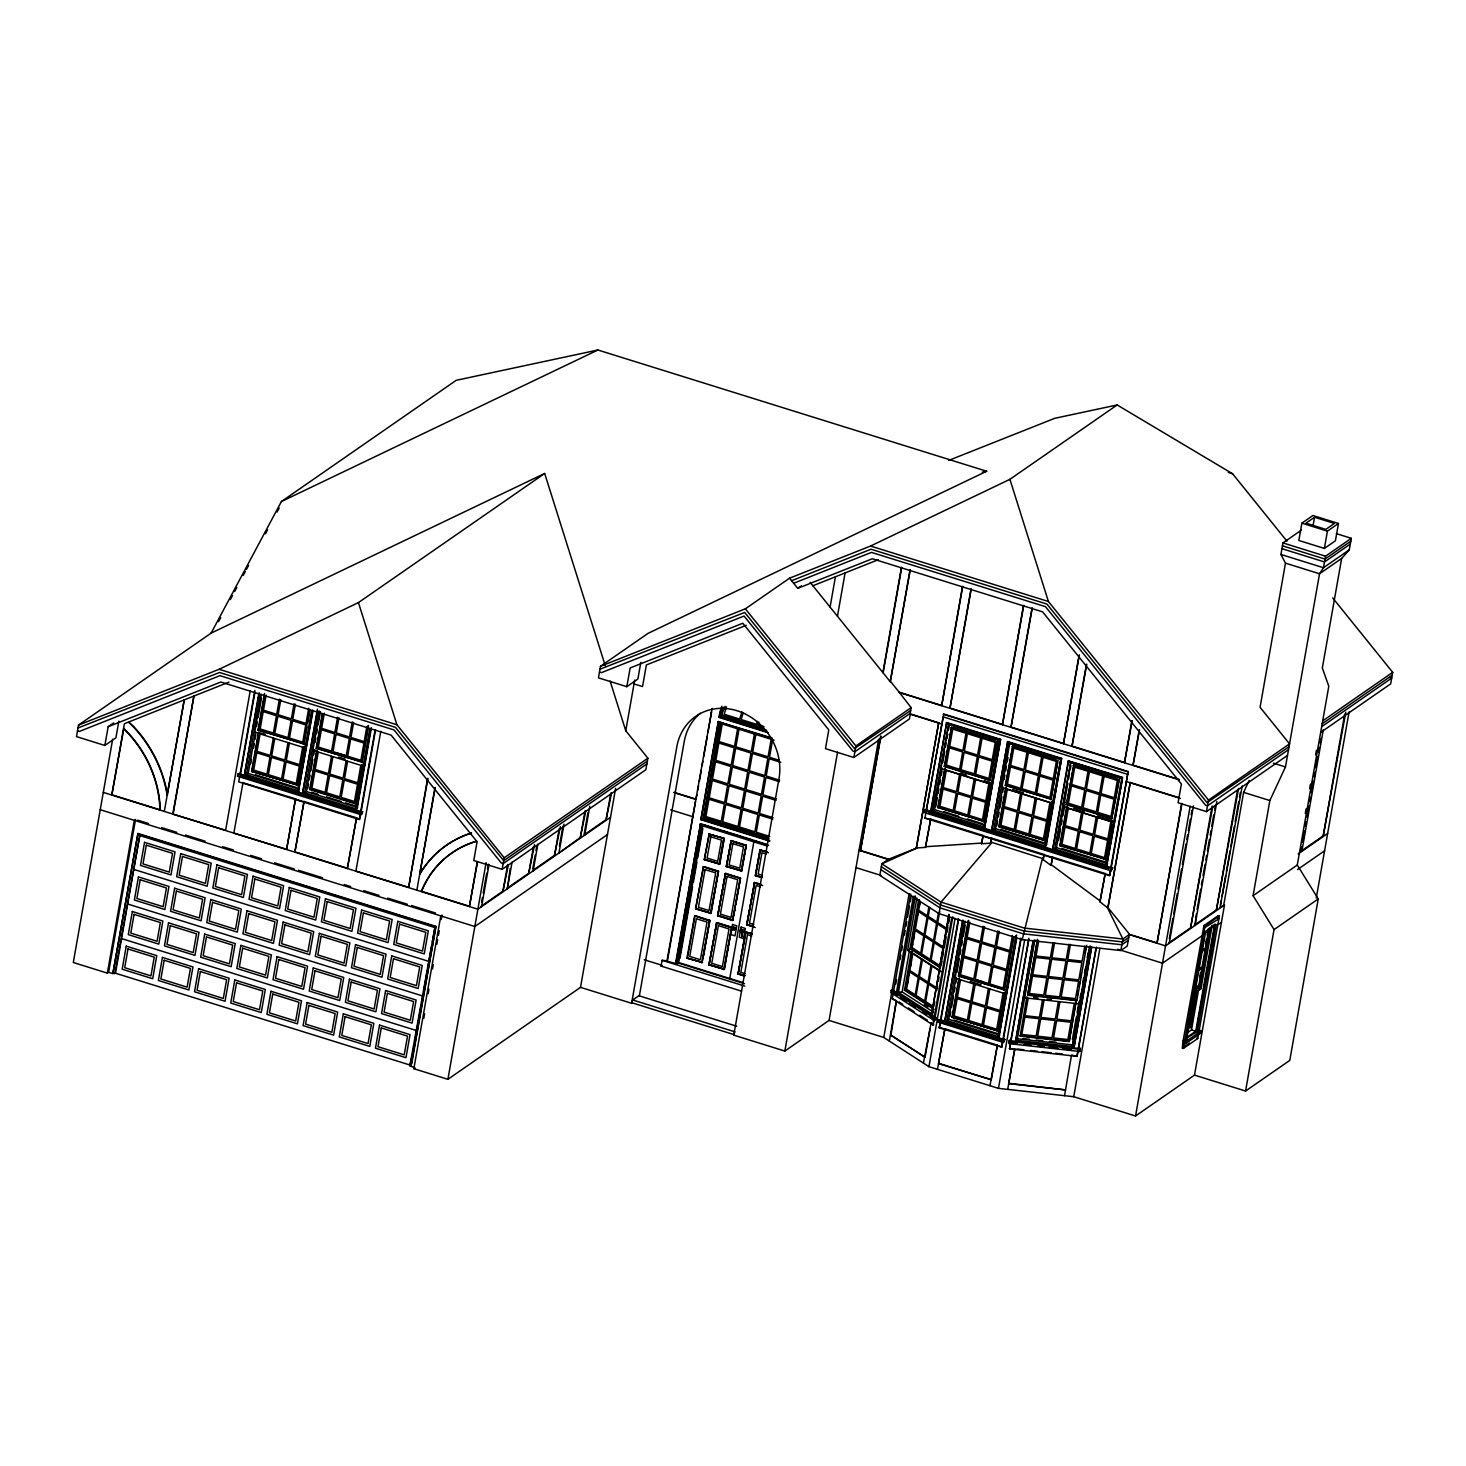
<?xml version="1.0" encoding="UTF-8"?>
<svg xmlns="http://www.w3.org/2000/svg" width="1466" height="1466" viewBox="0 0 1466 1466"><rect width="100%" height="100%" fill="white"/><g stroke="black" fill="none" stroke-linecap="round" stroke-linejoin="round"><path stroke-width="1.5" d="M605.256 665.674L544.674 473.463L211.141 633.11L78.523 725.084L76.489 736.61L104.856 745.461L115.924 737.801L118.856 721.144M104.856 745.461L108.172 726.715L113.688 722.885M112.68 739.139L73.3 962.502L107.348 973.131L108.576 972.27L135.532 819.476M228.953 682.13L124.39 723.709L111.801 795.067L123.822 728.492L127.67 732.322A107.641 94.612 55.3 0 1 159.867 803.093L159.941 810.075L159.574 803.313A107.641 94.612 55.3 0 0 127.359 732.542L123.822 728.492M107.348 973.131L134.304 820.337M108.576 972.27L112.845 973.607L137.951 833.458L435.933 926.384L411.671 1063.949M112.845 973.607L137.951 833.458M114.715 973.736L139.893 834.814L115.484 973.204L113.303 973.277M164.302 811.431L184.258 699.868L167.142 795.195A117.042 102.877 55.3 0 0 133.168 726.605L128.587 722.042L133.479 726.385A117.042 102.877 55.3 0 1 167.454 794.975L167.472 795.067M173.135 813.887L193.915 696.038L172.823 814.088L225.636 830.251L250.246 690.596M370.935 728.236L356.476 810.24L362.615 811.688L361.002 814.693L237.547 776.21L237.932 774.048L240.589 773.627L254.937 692.264M239.16 773.187L237.547 776.21M360.801 813.41L359.335 819.494L238.72 781.873L239.746 776.119L362.23 813.85M259.299 692.96L244.382 775.276L240.112 773.956L254.864 690.376M243.044 782.459L233.827 833.128L286.64 849.272L295.546 798.823L242.733 782.661M244.382 775.276L258.841 693.271M311.543 710.772L297.47 790.614L246.38 774.689L260.453 694.847M305.753 748.173L254.681 732.23L261.369 694.261M246.38 774.689L248.23 773.407L255.597 731.607L254.681 732.23M256.495 726.513L257.265 722.115M258.053 717.717L261.534 697.908M250.723 763.823L251.511 759.351M253.49 748.191L254.278 743.72M255.066 739.249L255.854 734.778M304.342 743.757L258.016 730.233L264.503 693.473M264.576 695.324L258.492 729.921L303.883 744.087L306.944 726.788M251.566 771.409L297.891 784.933L251.566 771.409L258.437 732.487L265.383 734.191M259.702 725.285L258.016 730.233M260.472 720.96L261.223 716.636M261.993 712.311L262.762 707.986M263.514 703.662L264.283 699.337M258.896 732.157L252.042 771.079L297.433 785.245L304.305 746.322M253.251 766.443L254.021 762.118M254.772 757.794L255.542 753.469M257.448 742.657L258.218 738.333M266.134 695.049L263.459 710.185L276.707 714.308L279.365 699.172M260.068 734.045L257.008 751.343L270.257 755.485L273.299 738.186M280.794 699.612L278.119 714.748L291.368 718.89L294.043 703.753M274.728 738.626L271.668 755.925L284.917 760.048L287.959 742.749M295.454 704.193L292.779 719.33L306.027 723.453L308.703 708.316M289.388 743.189L286.328 760.487L299.577 764.629L302.637 747.33M303.425 744.398L309.528 709.801M307.695 722.463L309.986 709.489M296.975 785.556L303.847 746.634M295.546 798.823L286.64 849.272M306.156 745.937L306.944 741.466M307.732 736.995L308.52 732.524M309.308 728.052L311.672 714.657M317.481 711.102L302.546 793.418L298.294 792.098L312.753 710.094M298.294 792.098L312.826 711.981M302.546 793.418L317.407 709.196M304.561 792.813L306.394 791.548L357.484 807.473L355.633 808.756L304.561 792.813L319.038 710.772M304.048 801.481L294.849 852.149L304.048 801.481L356.55 817.845L347.35 868.513L356.55 817.845M363.935 766.315L312.844 750.372L319.551 712.403M306.394 791.548L313.779 749.749L316.619 750.629L309.747 789.551L355.157 803.698L362.487 764.464L355.157 803.698M315.062 742.456L315.831 738.058M316.601 733.66L317.389 729.262M318.159 724.864L320.486 711.651M307.713 788.671L308.501 784.2M309.289 779.729L310.077 775.257M310.865 770.804L312.844 759.626M313.632 755.155L314.42 750.684M362.523 761.899L316.198 748.375L322.3 713.777M322.758 713.466L316.656 748.063L362.065 762.228L368.552 725.468M319.02 736.922L319.79 732.615M320.559 728.29L321.311 723.966M322.08 719.641L322.832 715.316M317.077 750.299L310.206 789.221L355.615 803.386M313.339 773.773L314.109 769.448M314.86 765.124L315.63 760.799M324.298 713.191L321.64 728.327L334.889 732.45L337.546 717.314M318.232 752.186L315.19 769.485L328.439 773.608L331.481 756.328M338.976 717.754L336.3 732.89L349.549 737.031L352.207 721.895M332.892 756.768L329.85 774.066L343.099 778.189L346.141 760.891M353.636 722.335L350.96 737.471L364.209 741.594L366.866 726.458M347.57 761.33L344.51 778.629L357.759 782.752L360.801 765.472M361.607 762.54L368.094 725.78M355.633 808.756L369.725 728.914M365.107 759.608L367.086 748.43M367.874 743.958L368.662 739.487M369.45 735.034L370.238 730.563M357.319 807.693L371.393 727.906M359.335 819.494L360.343 813.722M360.728 811.559L375.076 730.196M361.186 811.248L375.534 729.866M361.002 814.693L362.615 811.688M380.794 731.314L355.871 871.17L408.666 887.333L427.889 778.373M427.577 778.593L408.666 887.333M416.875 890.192L434.944 787.7M471.282 833.164A117.042 102.877 55.3 0 0 419.771 873.956L435.255 787.48M615.61 788.396L580.518 987.351L447.9 1079.324L413.852 1068.696L415.08 1067.853L409.857 1065.764L435.017 926.842M409.857 1065.764L412.532 1054.42M413.302 1050.096L414.053 1045.771M414.823 1041.446L421.292 1004.686M422.061 1000.362L422.831 996.037L127.689 904.009M423.582 991.712L427.394 970.089M428.164 965.764L428.933 961.439L133.791 869.411M429.3 959.277L431.59 946.303M432.36 941.978L434.651 929.004M410.81 1066.515L435.933 926.384M413.852 1068.696L440.79 915.902M423.784 1018.412L424.59 1013.922M428.145 993.691L428.933 989.202M432.507 968.971L433.295 964.481M436.868 944.269L437.656 939.761M438.444 935.271L439.25 930.782M441.229 919.548L442.017 915.041M477.183 862.32L469.377 906.574L477.495 862.1M447.9 1079.324L486.107 862.594M481.654 902.011L482.424 897.558M483.212 893.124L486.73 873.15M487.518 868.715L488.306 864.262M481.581 906.666L489.021 864.482M108.172 726.715L220.835 682.02L391.11 735.107L477.091 841.759L473.793 860.505L502.16 869.356L504.194 857.812L647.88 758.197L625.762 730.764L610.076 680.957M480.866 906.446L502.966 891.126L507.676 864.482M508.372 864.702L502.966 891.126M512.055 862.155L507.364 888.781L510.168 868.587M506.65 888.561L528.75 873.241L533.459 846.597M534.559 844.599L528.75 873.241M532.836 868.458L535.182 855.136M535.97 850.701L536.739 846.267M533.148 870.896L537.857 844.269M532.451 870.676L554.551 855.356L559.242 828.711M560.342 826.714L554.551 855.356M559.407 846.139L562.926 826.164M564.025 824.167L558.949 853.029L580.334 837.471L585.026 810.826M211.141 633.11L281.417 501.519L456.201 380.317L597.908 350.007L986.691 471.246L647.972 633.404L600.492 666.315L598.458 677.86L626.825 686.693L637.875 679.033L640.825 662.375M585.74 811.046L580.334 837.471M587.939 812.714L584.018 834.924L606.118 819.586L610.827 792.959M584.732 835.144L589.808 806.282M626.825 686.693L630.142 667.965L742.804 623.252L828.785 729.903L825.486 748.65L853.853 757.501L909.433 718.963L910.313 713.924L938.698 722.775L916.287 848.283L938.698 722.775M611.524 793.179L606.118 819.586M625.762 730.764L634.705 680.077M647.88 758.197L645.846 769.723L502.16 869.356M580.518 987.351L631.608 1003.294L676.852 746.689A56.404 49.587 55.3 0 1 737.086 710.735A56.404 49.587 55.3 0 1 779.014 778.556L733.77 1035.143L784.841 1051.067L829.06 1020.409L878.647 739.194M631.608 1003.294L632.726 999.977L639.469 995.304L684.219 741.594A56.404 49.569 55.3 0 1 700.345 713.282M741.558 991.163L661.056 966.076L662.082 960.303L667.415 960.89L695.544 801.352M767.011 844.434L700.583 823.709L675.918 963.547L666.938 961.201L712.128 708.371M673.755 792.538L695.874 799.428L696.973 794.755M697.761 790.284L698.549 785.813M699.337 781.341L701.298 770.163M702.086 765.71L702.874 761.239M703.662 756.768L707.217 736.647M708.005 732.175L711.541 712.073L710.79 712.604M675.46 963.858L700.583 823.709M769.448 841.081L700.876 819.714L718.157 721.693L772.197 738.076M768.202 732.725L718.926 717.369L719.201 715.829A57.944 50.944 55.3 0 1 721.877 706.264M700.876 819.714L718.615 721.364M718.926 717.369L719.659 715.5A57.944 50.944 55.3 0 1 721.657 707.803M675.918 963.547L677.347 963.987L701.738 825.596L702.965 824.753L717.864 829.389M768.99 838.955L703.002 818.394L719.788 723.251L774.121 740.202M677.347 963.987L678.575 963.125L702.965 824.753M703.002 818.394L704.248 817.533L721.015 722.39M679.967 958.233L692.557 886.82M693.345 882.349L696.9 862.265M697.688 857.793L702.8 828.785M722.188 724.277L719.128 741.576L734.503 746.377L737.545 729.078M686.931 958.141L702.452 962.356L686.931 958.141L694.646 915.938L709.544 920.575L702.141 962.576L687.242 957.921M705.751 867.194L718.523 871.17L711.12 913.171L695.599 908.938L703.313 866.754L718.212 871.39L710.808 913.373L695.91 908.737M724.296 838.387L708.793 834.172L724.296 838.387L719.788 863.969L704.285 859.754L709.104 833.952L724.002 838.589L719.494 864.189L704.596 859.534M687.554 957.701L694.957 915.719L709.856 920.373L703.607 955.722M695.599 908.938L703.625 866.534M704.285 859.754L709.397 833.733M738.974 729.518L735.914 746.817L751.288 751.6L754.349 734.319M701.829 962.777L709.856 920.373M710.497 913.593L718.523 871.17M719.183 864.39L723.691 838.809M730.673 933.86L724.442 969.209L708.921 964.995L716.636 922.792L731.534 927.447L724.131 969.429L709.232 964.775L716.636 922.792M735.052 908.975L732.505 920.446L717.607 915.81L725.615 873.388L740.513 878.042L735.84 904.559M726.275 866.608L731.406 840.604L746.304 845.241L741.778 870.822L726.275 866.608L731.094 840.806L745.992 845.461L741.484 871.042L726.586 866.406L731.094 840.806M708.921 964.995L716.947 922.59L731.846 927.227L723.819 969.631M717.607 915.81L725.615 873.388M755.76 734.759L752.718 752.058L768.074 756.841L771.134 739.542M732.505 920.446L740.513 878.042M741.173 871.262L746.304 845.241M729.647 979.05L754.055 840.678L760.433 842.657M772.545 739.982L769.503 757.281L779.106 760.286M744.398 976.063L738.021 974.065L745.424 932.083L752.425 933.64M746.689 924.863L754.697 882.459L746.689 924.863L755.21 927.52M761.752 877.676L755.356 875.678L759.864 850.097L766.865 851.654M738.021 974.065L746.029 931.661M755.356 875.678L760.487 849.675M733.77 1035.143L734.887 1031.826L632.726 999.977M910.258 569.944L890.265 681.745L830.086 607.089L835.418 576.816M837.452 616.233L845.076 572.986M784.841 1051.067L837.562 752.113M853.853 757.501L855.887 745.956L911.156 707.638L899.171 692.19L941.74 705.476L962.741 586.363M882.899 672.601L901.425 567.525M883.21 672.381L901.737 567.305M880.645 736.335L860.469 850.756L880.956 736.115M890.265 681.745L909.946 570.164M1046.394 844.801L1061.641 758.362L1007.71 741.558L991.621 830.526L984.529 828.308L1000.618 739.34L946.706 722.536L931.075 811.174L926.347 810.167L941.942 724.094L910.001 714.125L911.156 707.638M910.734 894.022L893.674 990.796L894.608 990.686L891.2 990.375L890.815 992.537L933.219 1019.951L935.693 1019.658L936.078 1017.496L931.46 1015.223L949.217 914.546M962.447 586.565L941.74 705.476M1242.252 785.941L1220.097 907.344L1224.495 905.017L1194.497 1075.109L1135.545 1115.993L1073.735 1096.715L998.474 1088.358L928.949 1066.68L883.778 1037.47L909.14 893.674M1061.641 758.362L1045.551 847.348L1052.643 849.547L1068.274 760.909L1122.644 777.401L1106.555 866.369L1112.694 867.817L1111.081 870.822L923.782 812.421L924.166 810.258L926.805 809.855M923.782 812.421L925.394 809.415M935.693 1019.658L934.777 1019.072L932.834 1024.936L892.263 998.712L893.289 992.958L896.972 995.341M1110.898 869.54L1109.414 875.623L924.954 818.101L925.962 812.329M926.347 810.167L943.719 713.997L1128.179 771.519L1111.283 867.377M895.781 984.016L896.551 979.563M900.087 959.552L900.875 955.099M901.663 950.646L902.433 946.211M904.394 935.088L905.182 930.635M905.97 926.2L906.758 921.748M907.546 917.295L909.506 906.19M910.276 901.737L911.064 897.284M942.272 722.17L943.206 716.874L1127.666 774.396M933.182 1010.642L932.394 1015.113L896.441 992.574L913.391 896.367M897.357 992.464L914.326 896.257M889.312 1041.062L896.422 1000.692L892.263 998.712M930.012 1029.169L925.064 1057.261L890.943 1035.216L896.422 1000.692M948.978 915.279L931.606 1013.794L898.42 992.335L915.389 896.074M930.617 811.504L946.706 722.536M1224.495 905.017L1165.543 945.882L1129.26 934.575L1127.226 946.101L1120.849 950.536L1022.223 939.596L939.01 913.648L879.82 875.367L881.854 863.841L888.543 859.204L917.203 847.916L925.431 847.385L930.69 819.128L983.191 835.492L981.469 843.756L990.54 843.17L991.694 838.149L1044.195 854.513L1043.041 859.534L1050.994 865.435L1052.716 857.17L1105.217 873.534L1099.958 901.81L1107.856 908.004L1130.249 782.496L1178.554 797.559M970.95 589.222L949.95 708.335L971.262 589.002M940.824 971.775L907.656 950.316L916.91 897.833M925.431 847.385L930.69 819.128M947.861 724.406L998.951 740.348L983.704 826.842L932.614 810.9L948.795 723.783L940.915 768.459L991.987 784.383M933.476 1012.163L902.14 991.896L909.506 950.096L907.656 950.316M919.53 899.721L910.936 948.52L940.421 967.597L910.001 948.63L918.596 899.831M932.614 810.9L934.465 809.635L941.832 767.817L940.915 768.459M942.73 762.741L944.672 751.746M945.442 747.33L946.211 742.932M946.999 738.534L947.769 734.136M948.539 729.738L949.327 725.34M935.766 806.758L937.342 797.816M938.13 793.344L938.918 788.873M939.706 784.42L940.494 779.949M941.282 775.477L942.07 771.006M933.989 1009.286L904.485 990.21L911.357 951.287M912.64 943.976L911.852 948.41L910.001 948.63M913.428 939.541L914.198 935.106M917.734 915.132L918.504 910.698M919.292 906.263L920.08 901.828M920.245 901.535L918.706 910.184L927.318 915.755L928.839 907.106M944.251 766.461L951.581 727.228L944.709 766.15L990.118 780.297L944.251 766.461L945.167 765.82M912.292 951.177L905.42 990.1L933.072 1007.985M964.665 815.078L984.126 821.143L937.8 807.638L944.672 768.715M947.842 750.684L948.612 746.359M949.363 742.034L950.133 737.71M945.13 768.386L938.258 807.308L983.668 821.473L990.155 784.713M907.491 983.503L908.26 979.178M909.012 974.853L912.952 953.212L921.546 958.782L918.504 976.081L909.91 970.51M910.551 966.204L911.302 961.879M939.101 804.834L939.871 800.509M940.622 796.185L941.392 791.86M942.162 787.535L942.913 783.21M943.683 778.886L944.452 774.561M929.774 907.692L928.235 916.342L936.847 921.912L938.368 913.263M959.625 769.284L962.686 751.985L949.437 747.843L946.395 765.142L974.285 773.846L977.346 756.548L964.097 752.425L961.055 769.723M939.01 913.648L941.044 902.121L991.987 842.419L1043.444 858.856M939.669 911.705L937.764 922.517L946.376 928.07M939.504 967.707L948.887 914.472M923.415 1063.107L931.148 1022.682M941.209 963.162L941.997 958.727M942.766 954.274L943.554 949.84M947.073 929.884L947.861 925.449M948.649 921.014L949.418 916.58M933.97 1006.171L934.758 1001.699M936.737 990.503L937.525 986.032M938.313 981.56L939.101 977.089M941.08 965.892L941.868 961.421M942.656 956.95L943.444 952.479M944.232 947.989L946.193 936.811M946.999 932.339L947.787 927.868M948.575 923.378L949.363 918.907M933.219 1019.951L933.604 1017.789L891.2 990.375M932.834 1024.936L933.842 1019.182L930.159 1016.799M934.227 1017.019L951.691 917.991M935.161 1016.909L952.808 916.836M928.949 1066.68L955.099 918.376M1016.488 937.287L998.731 1037.965L1004.87 1039.412L1003.257 1042.418L937.983 1022.077L938.368 1019.915L941.007 1019.493L958.654 919.439M1004.485 1041.575L1003.056 1041.135L1001.59 1047.219L939.156 1027.758L940.622 1021.655L937.983 1022.077M963.015 920.153L944.8 1021.142L940.549 1019.823L958.416 918.541M939.156 1027.758L940.292 1023.58M944.8 1021.142L962.557 920.465M937.47 1069.337L944.892 1028.765L997.393 1045.13L991.291 1079.727L938.478 1063.583L944.892 1028.765M946.816 1020.556L948.649 1019.273L999.739 1035.198L997.888 1036.48L946.816 1020.556L964.188 922.041M989.66 780.627L997.448 741.063M1007.728 985.28L1006.189 994.04L955.099 978.115L965.141 921.234M990.503 778.134L996.99 741.375M983.21 821.785L990.081 782.862M948.649 1019.273L956.034 977.474L955.099 978.115M956.932 972.343L959.295 958.892M960.102 954.403L960.89 949.913M961.678 945.442L962.466 940.952M963.254 936.462L965.233 925.248M949.968 1016.396L950.756 1011.925M951.544 1007.454L953.523 996.294M954.311 991.822L955.099 987.351M955.887 982.88L956.675 978.408M981.469 843.756L983.191 835.492M992.39 782.148L993.178 777.695M993.966 773.223L997.503 753.103M998.291 748.65L999.079 744.178M1023.451 605.586L1002.451 724.699L1023.763 605.385M1004.778 989.623L958.452 976.118L968.22 920.666M984.529 828.308L1000.618 739.34M968.696 920.355L958.911 975.788L1004.32 989.953L1013.702 936.719M998.328 1030.8L952.002 1017.276L958.874 978.353M959.772 973.259L960.542 968.824M961.33 964.39L962.117 959.955M962.887 955.52L964.848 944.416M965.636 939.981L966.406 935.546M967.193 931.112L967.981 926.677M959.332 978.042L952.46 1016.964L997.87 1031.111L1004.723 992.189L997.411 1031.441M956.73 995.011L957.5 990.686M958.269 986.361L959.021 982.037M969.869 922.169L967.193 937.305L980.442 941.447L983.1 926.31M960.487 979.911L957.445 997.21L970.675 1001.351L973.736 984.053M991.621 830.526L1007.71 741.558M990.54 843.17L991.694 838.149M1031.972 608.243L1010.972 727.356L1032.284 608.042M993.636 829.939L995.469 828.656L1046.559 844.581L1044.708 845.864L993.636 829.939L1008.883 743.445L1009.799 742.804L1001.919 787.48L1053.009 803.423L1056.161 785.538M995.469 828.656L1002.836 786.857L1001.919 787.48M1004.118 779.564L1004.906 775.166M1005.676 770.768L1006.464 766.37M1007.234 761.972L1008.003 757.555M996.788 825.779L997.576 821.308M998.364 816.837L999.152 812.366M999.94 807.913L1001.901 796.734M1002.689 792.263L1003.477 787.792M1051.598 799.007L1005.273 785.483L1013.061 745.937M1006.134 787.407L999.281 826.329L1044.69 840.494L998.822 826.659L1005.676 787.737M1006.574 782.697L1007.325 778.373M1008.095 774.048L1008.865 769.723M1009.616 765.399L1010.386 761.074M1011.137 756.749L1011.907 752.425M1000.875 819.531L1001.645 815.206M1005.071 795.745L1005.841 791.42M984.529 926.75L981.853 941.887L995.102 946.01L997.778 930.873M975.147 984.492L972.105 1001.791L985.354 1005.914L988.396 988.615M999.189 931.313L996.513 946.45L1009.762 950.591L1012.438 935.455M989.807 989.055L986.765 1006.354L1000.014 1010.495L1003.056 993.197M1003.862 990.265L1013.244 937.049M997.888 1036.48L1015.663 935.729M989.971 1085.72L997.393 1045.13M1008.498 980.919L1009.268 976.539M1010.037 972.16L1010.807 967.798M1011.595 963.419L1012.365 959.039M1013.134 954.659L1015.058 943.737M1015.828 939.358L1016.598 934.978M998.731 1037.965L1016.543 939.193M1001.59 1047.219L1002.597 1041.446L942.326 1022.645M1002.982 1039.284L1020.849 938.02M1003.44 1038.973L1021.087 938.9M1003.257 1042.418L1004.87 1039.412M1022.223 939.596L1042.509 858.178M998.474 1088.358L1024.624 940.054M1050.682 799.648L1057.994 760.414M1057.609 762.577L1051.14 799.337L1005.731 785.171L1012.585 746.249L1055.832 759.736M1044.232 840.806L1052.002 801.261M1033.328 940.769L1015.572 1041.446L1009.304 1040.329L1009.268 1043.664L1079.911 1051.507L1079.947 1048.172L1078.408 1047.988L1096.055 947.934M1045.075 838.332L1051.543 801.572M1009.268 1043.664L1009.304 1040.329M1044.708 845.864L1060.889 758.728M1078.151 1050.591L1077.143 1056.363L1009.561 1048.868L1010.459 1042.656M1010.825 1040.494L1028.875 938.222M1009.561 1048.868L1010.587 1043.114L1017.349 1043.847M1010.972 1040.952L1028.82 939.669M1043.041 859.534L1044.195 854.513M1056.949 781.066L1060.486 760.964M1079.068 655.284L1063.473 743.738L1079.379 655.064M1015.572 1041.446L1033.2 940.329M1008.626 1083.319L1065.544 1089.916L1008.7 1083.631L1014.729 1048.721M1090.154 945.845L1072.397 1046.596L1017.111 1040.457L1017.349 1034.3M1018.119 1029.883L1018.888 1025.485M1019.676 1021.087L1020.446 1016.689M1022.388 1005.694L1023.158 1001.296M1007.692 1089.385L1014.802 1049.033L1009.433 1048.428M1034.226 940.915L1024.203 997.778L1079.489 1003.898L1089.531 947.036M1017.111 1040.457L1034.868 939.706M1075.897 1001.791L1069.3 1041.593L1020.153 1036.15L1026.878 996.788M1052.643 849.547L1068.732 760.579M1037.433 939.34L1027.648 994.791L1076.795 1000.233M1086.709 945.24L1076.942 1000.673L1027.794 995.231L1037.562 939.779M1050.994 865.435L1052.716 857.17M1086.434 664.428L1071.976 746.396L1086.746 664.226M1028.161 998.401L1025.119 1015.7L1039.449 1017.294L1042.491 999.995M1121.893 777.75L1105.73 864.885L1054.64 848.961L1070.821 761.825L1062.942 806.52L1114.013 822.444M1038.716 940.897L1036.059 956.034L1050.389 957.628L1053.046 942.491M1054.64 848.961L1056.491 847.678L1063.858 805.879L1062.942 806.52M1067.853 783.192L1064.371 802.983L1065.287 802.36M1068.641 778.794L1069.41 774.396M1070.18 769.98L1070.968 765.582M1058.58 840.33L1060.559 829.17M1061.347 824.698L1062.135 820.227M1062.923 815.756L1064.884 804.596M1119.016 779.436L1111.686 818.669L1066.277 804.522L1074.065 764.959M1106.152 859.204L1059.826 845.68L1066.698 806.758M1068.348 797.394L1069.117 793.069M1072.544 773.608L1073.295 769.284M1067.156 806.447L1060.284 845.369L1105.694 859.516L1111.796 824.918M1062.282 836.39L1063.033 832.065M1063.803 827.74L1064.573 823.416M1065.324 819.091L1066.094 814.766M1066.845 810.441L1067.615 806.117M1044.03 1000.16L1040.988 1017.459L1055.318 1019.053L1058.36 1001.754M1054.585 942.656L1051.928 957.793L1066.258 959.387L1068.934 944.251M1059.9 1001.919L1056.858 1019.218L1071.188 1020.812L1074.23 1003.514M1070.455 944.416L1067.798 959.552L1082.128 961.146L1084.803 946.01M1076.026 1002.231L1069.154 1041.153L1020.024 1035.711M1077.455 995.359L1078.225 990.924M1079.013 986.49L1079.801 982.055M1080.57 977.62L1081.358 973.186M1084.877 953.23L1085.665 948.795M1072.379 1039.467L1076.319 1017.129M1077.107 1012.658L1079.086 1001.48M1072.397 1046.596L1079.233 1003.019L1079.489 1003.898M1080.13 997.888L1080.918 993.417M1082.898 982.202L1083.686 977.712M1084.492 973.222L1085.28 968.751M1087.259 957.536L1088.047 953.047M1111.686 818.669L1119.474 779.106M1105.236 859.846L1112.108 820.923M1064.518 1095.688L1071.554 1055.025L1077.143 1056.363M1096.403 947.164L1078.536 1048.428L1073.937 1047.933L1091.547 946.798M1073.937 1047.933L1091.694 947.238M1099.958 901.81L1105.217 873.534M1131.88 720.777L1124.477 762.76L1132.192 720.576M1106.555 866.369L1122.26 779.619M1077.015 1055.923L1078.023 1050.151M1109.414 875.623L1110.44 869.851M1110.807 867.689L1128.179 771.519M1079.947 1048.172L1079.911 1051.507M1111.081 870.822L1112.694 867.817M1073.735 1096.715L1099.885 948.41M1107.856 908.004L1130.249 782.496M1139.247 729.958L1132.998 765.417L1139.558 729.738M1120.849 950.536L1122.883 939.01L1107.16 907.161M1181.651 803.588L1157.022 943.224L1181.963 803.368M1135.545 1115.993L1190.172 806.245M1169.318 938.607L1172.892 918.339M1173.68 913.831L1177.253 893.564M1178.041 889.056L1181.614 868.788M1182.421 864.28L1185.994 844.013M1186.782 839.505L1187.588 834.997M1188.376 830.489L1190.355 819.237M1191.162 814.73L1191.95 810.222M1169.227 943.334L1193.452 805.933M600.492 666.315L745.351 608.83L789.551 578.19L797.742 588.342L872.325 558.748L1042.601 611.853L1181.394 784.017L1178.078 802.745L1206.463 811.596L1208.497 800.07L1289.549 743.867L1260.064 707.308L1285.48 563.146L1280.918 554.46L1282.952 542.915L1301.368 530.142M1168.512 943.114L1190.612 927.776L1212.07 806.153M1212.767 806.373L1190.612 927.776M1216.853 801.572L1195.01 925.449L1196.293 913.978M1197.081 909.47L1200.654 889.184M1201.46 884.694L1202.248 880.186M1203.036 875.678L1205.034 864.409M1205.822 859.919L1206.61 855.411M1207.416 850.903L1209.395 839.633M1210.183 835.144L1210.989 830.636M1211.777 826.128L1213.756 814.858M1214.563 810.368L1215.351 805.86M1199.151 1030.561L1198.088 1030.232L1201.552 1030.69L1201.167 1032.852L1185.609 1043.645L1182.769 1042.747L1203.971 925.559L1218.301 915.627L1219.364 915.957L1199.151 1030.561L1187.387 1037.653M1198.785 1032.724L1197.759 1038.496L1183.428 1048.428L1182.366 1048.098L1182.769 1042.747M1183.428 1048.428L1184.455 1042.656M1183.777 1040.164L1184.84 1040.494L1205.034 925.889L1219.364 915.957M1186.745 1035.509L1203.714 939.23M1185.609 1043.645L1185.994 1041.483L1201.552 1030.69M1184.84 1040.494L1186.672 1039.211L1205.62 931.826L1204.539 931.496M1189.366 1026.512L1192.408 1009.213M1192.664 1007.765L1195.725 990.466M1189.732 1027.519L1196.201 990.759M1197.264 991.089L1190.795 1027.849L1188.669 1027.19M1199.719 977.181L1200.507 972.746M1205.583 943.921L1206.371 939.468M1207.159 935.033L1207.929 930.598M1186.8 1033.145L1191.51 1029.883L1198.876 988.084L1201.002 988.744L1212.199 925.321M1193.324 991.529L1200.287 986.71L1210.458 929.059L1209.395 928.711L1199.225 986.38L1195.743 988.799M1194.295 925.229L1216.413 909.91L1237.451 790.522M1186.361 1037.745L1195.761 1031.203L1214.324 925.981M1238.568 788.488L1216.413 909.91M1196.256 1031.514L1215.186 924.111L1208.094 929.041M1197.319 1031.844L1216.249 924.441L1204.905 932.504M1207.123 979.086L1207.892 974.633M1208.68 970.199L1209.468 965.746M1211.429 954.623L1212.217 950.188M1212.987 945.735L1213.775 941.282M1218.301 915.627L1217.788 918.504L1218.851 918.852L1203.476 928.454M1220.482 905.09L1221.288 900.6M1222.076 896.092L1225.649 875.807M1226.456 871.317L1230.029 851.031M1230.817 846.542L1234.39 826.256M1235.178 821.766L1238.752 801.481M1239.558 796.991L1240.346 792.483M1198.327 1031.972L1198.712 1029.81M1223.78 904.797L1243.608 792.355L1249.124 780.498M1301.881 523.16L1298.821 540.459L1324.366 548.431L1335.416 540.771L1338.476 523.472L1312.931 515.501L1301.881 523.16L1327.426 531.132L1338.476 523.472M1312.968 526.147L1314.544 517.241L1334.408 523.435L1325.814 529.391L1305.949 523.197L1314.544 517.241M1194.497 1075.109L1245.569 1091.034L1274.046 929.591L1253.082 895.689L1269.849 800.546L1285.48 766.938L1319.547 573.774L1323.486 567.727L1349.27 549.842L1351.304 538.315L1336.406 533.661M1324.366 548.431L1327.426 531.132M1351.304 538.315L1325.521 556.2L1323.486 567.727L1280.918 554.46M1349.27 549.842L1341.647 558.436L1322.332 668.001L1328.801 686.271L1297.282 865.032L1318.246 898.933L1289.787 1060.394L1245.569 1091.034M1305.308 813.392L1306.114 808.884M1309.688 788.598L1310.476 784.108M1315.643 754.825L1316.431 750.317M1301.936 846.652L1301.148 851.141L1323.248 835.822L1344.688 714.199M1302.724 842.144L1304.722 830.874M1305.51 826.366L1306.298 821.876M1307.104 817.368L1309.083 806.098M1309.871 801.59L1310.677 797.101M1311.465 792.593L1313.444 781.323M1314.251 776.815L1315.039 772.325M1315.845 767.817L1317.824 756.548M1318.612 752.04L1319.418 747.532M1320.206 743.042L1320.994 738.534M1301.845 851.38L1323.303 729.738M1345.806 712.164L1323.248 835.822M1316.266 897.98L1349.087 711.853M1332.667 597.871L1392.7 672.344L1390.666 683.871L1320.664 732.414M766.7 730.27L721.052 716.049L725.102 706.374M726.531 706.832L724.149 714.254L739.67 719.091L741.961 711.853M743.28 712.659L741.1 719.531L756.603 724.369L757.537 721.419M758.857 722.225L758.032 724.809L763.969 726.66M476.34 841.356A107.641 94.612 55.3 0 0 423.839 885.721L421.255 891.566L424.15 885.501A107.641 94.612 55.3 0 1 476.652 841.154M218.562 621.657L220.706 617.644M230.364 599.557L232.508 595.526M234.652 591.513L236.796 587.5M243.228 575.442L245.372 571.428M246.453 569.413L248.56 565.455M265.474 533.807L267.582 529.849M277.092 512.037L279.2 508.079M420.027 873.828L420.082 873.754A117.042 102.877 55.3 0 1 471.594 832.945M742.547 931.478L742.254 930.14M734.704 928.326L733.476 928.656M78.523 725.084L219.094 669.302L358.437 602.599L544.674 473.463M312.844 750.372L313.779 749.749M316.198 748.375L317.114 747.733M309.747 789.551L310.664 788.91M356.476 810.24L303.022 793.106M797.742 588.342L801.426 585.795M810.167 582.369L830.086 607.089M789.551 578.19L870.566 546.03L1009.909 479.327L1117.165 404.964L1232.613 473.775L1286.928 541.137M647.367 761.074L503.699 860.707L395.472 727.338L219.534 672.491L78.01 727.961M646.854 763.951L503.186 863.584L501.299 862.998L394.024 729.94L219.955 675.661L79.402 731.442L77.496 730.856M610.516 817.258L477.898 909.213L103.298 792.41M607.474 834.557L474.837 926.512L100.238 809.708M910.643 710.534L854.44 748.558L744.71 612.44L599.979 669.211M910.129 713.411L854.88 751.728L852.992 751.142L744.068 616.05L601.353 672.674L599.466 672.088M703.313 866.754L717.9 871.61M694.957 915.719L709.232 920.795M661.056 966.076L662.137 965.324L644.252 959.754M937.8 807.638L938.716 806.996M924.954 818.101L930.379 819.329M1350.791 541.192L1325.007 559.077L1282.438 545.81M1350.278 544.069L1324.494 561.954L1281.925 548.687M1005.273 785.483L1006.189 784.86M1341.647 558.436L1319.547 573.774L1285.48 563.146M998.822 826.659L1040.823 838.827M1066.277 804.522L1067.211 803.881M1045.551 847.348L992.079 830.214M1059.826 845.68L1060.761 845.039M1322.698 720.869L1392.7 672.344M958.452 976.118L959.369 975.476M1289.035 746.744L1207.049 802.653L1046.962 604.084L871.006 549.219L791.603 580.719M1322.204 723.764L1392.187 675.221M1288.522 749.639L1207.489 805.824L1205.583 805.237L1045.496 606.667L871.445 552.389L793.656 583.266M1321.691 726.641L1391.692 678.098L1389.786 677.512M1206.463 811.596L1287.514 755.393M952.002 1017.276L994.003 1029.444M1157.334 943.023L1129.571 934.355L1122.883 939.01L1024.258 928.07L941.044 902.121L881.854 863.841L917.203 847.916M1128.765 937.452L1122.37 941.887L1023.744 930.947L940.531 904.998L881.341 866.718M1128.252 940.347L1121.875 944.764L1023.25 933.824L940.036 907.875L880.828 869.613M1298.161 853.927L1327.646 833.494M1253.082 895.689L1297.282 865.032M1204.172 932.339L1207.654 929.92M1203.494 933.879L1210.458 929.059M1204.227 933.567L1208.534 930.58L1205.473 947.879L1201.185 950.866M1202.193 935.656L1162.483 963.18L1117.733 949.235M1218.154 924.588L1221.435 922.316M1297.52 869.558L1324.586 850.793M1200.929 952.314L1205.217 949.327L1202.175 966.625L1197.869 969.612M1199.06 970.052L1201.918 968.073L1198.858 985.372L1195.999 987.351M1274.046 929.591L1318.246 898.933M1194.735 993.105L1201.002 988.744M1182.366 1048.098L1189.531 1043.132M281.417 501.519L597.908 350.007M948.814 460.361L1054.769 418.305L1117.165 404.964M812.897 585.759L878.372 559.682M746.212 625.322L646.359 664.959L642.548 686.564L634.027 683.926M982.257 472.199L986.691 471.246M732.707 926.622L735.474 927.575L735.492 929.206L732.01 930.067L731.974 927.135L734.723 928.088M733.788 927.465L734.759 929.719M904.485 990.21L906.355 989.99M898.42 992.335L902.14 991.896M931.46 1015.223L932.394 1015.113M933.604 1017.789L936.078 1017.496M890.943 1035.216L925.064 1057.261M925.816 846.707L981.853 843.078M990.943 842.492L991.987 842.419M1033.585 997.521L1038.056 998.016M1046.981 999.024L1051.452 999.519M1028.82 1036.26L1033.292 1036.755M1042.216 1037.745L1046.687 1038.24M1055.63 1039.229L1060.101 1039.724M1022.938 1038.551L1029.572 1039.284M1036.205 1040.017L1042.839 1040.75M1049.473 1041.483L1056.106 1042.216M1016.561 1038.698L1071.866 1044.818M1015.443 1041.007L1073.808 1047.475M1009.653 1041.52L1080.295 1049.344M1024.093 1044.598L1030.855 1045.35M1037.616 1046.101L1044.378 1046.852M1048.868 1047.347L1057.884 1048.355M1062.392 1048.85L1071.408 1049.858M1017.001 1048.978L1023.818 1049.748M1030.635 1050.499L1037.452 1051.25M1041.996 1051.763L1051.085 1052.771M1055.63 1053.266L1062.447 1054.017M1228.27 472.419L1232.613 473.775M1282.952 542.915L1325.521 556.2M870.566 546.03L1048.41 601.5L1208.497 800.07M1273.368 763.145L1285.48 766.938M1243.608 792.355L1269.849 800.546M950.261 708.115L1002.762 724.497M1011.265 727.154L1063.766 743.519M1072.287 746.176L1124.788 762.54M1133.31 765.197L1179.507 779.6M898.878 692.41L1179.195 779.82M943.261 714.308L1127.72 771.831M946.248 722.848L1000.16 739.67M1007.252 741.869L1061.182 758.692M1068.274 760.909L1122.186 777.713M1008.883 743.445L1059.955 759.37M1069.887 762.467L1120.977 778.391M953.743 727.906L994.828 740.715M1116.854 778.758L1073.607 765.27L1066.735 804.193L1112.144 818.358M1126.401 781.598L1180.35 798.42M951.122 727.539L996.513 741.704M1012.126 746.56L1057.536 760.726M1073.149 765.6L1118.558 779.747M960.267 773.113L966.754 775.129M984.053 780.517L990.54 782.551M1012.621 789.441L1023.433 792.813M1073.643 808.462L1084.455 811.834M1097.429 815.884L1112.566 820.594M722.28 715.188L763.731 728.107M719.385 717.039L766.535 731.736M718.157 721.693L771.739 738.388M940.879 807.656L960.34 813.74M1062.923 845.717L1103.99 858.526M943.884 811.651L958.782 816.287M967.303 818.944L982.202 823.599M1000.655 829.335L1045.35 843.28M1061.659 848.374L1106.354 862.301M934.465 809.635L983.411 824.9M1056.491 847.678L1107.563 863.602M780.773 762.32L769.247 758.728L766.205 776.027L779.655 780.224M931.075 811.174L984.987 827.997M1053.101 849.235L1107.013 866.04M924.166 810.258L1111.466 868.66M925.009 811.578L926.439 812.017M928.143 813.007L1108.259 869.173M982.88 835.712L991.401 838.35M1043.902 854.733L1052.405 857.39M1104.906 873.754L1109.872 875.312M779.399 781.671L765.948 777.475L762.888 794.774L776.339 798.952M1203.971 925.559L1205.034 925.889M776.082 800.399L762.632 796.203L759.59 813.502L773.04 817.698M772.784 819.146L759.333 814.949L756.291 832.248L769.742 836.445M674.067 792.336L696.185 799.227M860.78 850.555L888.543 859.204M859.058 850.317L888.231 859.424M704.248 817.533L768.092 837.452M670.713 809.837L692.832 816.727M701.334 819.384L769.907 840.769M855.997 867.615L881.249 875.495M219.094 669.302L396.919 724.754L504.194 857.812M722.115 830.727L741.283 836.683M745.534 838.021L751.93 840.018M700.107 824.039L768.679 845.406M701.738 825.596L766.956 845.937M1198.162 986.05L1200.287 986.71M766.571 851.874L760.176 849.877L755.668 875.459L762.045 877.456M730.783 841.026L745.681 845.662M759.864 850.097L768.386 852.754M766.187 854.037L761.935 852.699L758.179 873.974L762.43 875.294M704.889 859.333L719.788 863.969M726.879 866.186L741.778 870.822M755.98 875.257L762.357 877.254M756.841 883.118L761.092 884.456M760.781 884.658L754.404 882.679L747 924.661L753.377 926.659M725.01 873.809L739.909 878.464M754.092 882.88L762.613 885.537M336.484 752.864L347.13 756.181M760.396 886.82L756.144 885.501L749.511 923.159L753.762 924.496M338.701 757.042L345.188 759.076M362.01 764.776L364.851 765.673M1191.51 1029.883L1195.761 1031.203M1196.696 1038.166L1197.759 1038.496M1185.609 1038.881L1186.672 1039.211M1183.154 1040.585L1185.994 1041.483M976.613 979.929L982.99 981.908M970.144 981.414L980.956 984.785M696.222 908.517L711.12 913.171M718.212 915.37L733.11 920.025M747.293 924.441L753.689 926.439M312.826 789.588L319.313 791.603M323.638 792.959L338.774 797.669M343.099 799.025L353.911 802.397M255.524 774.763L295.967 787.37M311.58 792.226L317.957 794.224M326.478 796.881L341.376 801.517M345.628 802.855L356.275 806.172M248.23 773.407L299.302 789.331M244.84 774.964L298.752 791.768M752.113 933.86L745.718 931.863L738.314 973.845L744.71 975.843M716.324 923.012L731.222 927.648M745.424 932.083L751.801 934.062M237.932 774.048L361.387 812.53M751.728 936.023L747.477 934.685L740.825 972.343L745.095 973.681M295.234 799.043L303.737 801.7M356.238 818.065L359.793 819.164M953.835 1019.97L998.529 1033.897M945.277 1020.831L999.189 1037.635M938.368 1019.915L1003.642 1040.255M939.614 1027.428L944.58 1028.985M997.082 1045.35L1002.048 1046.889M709.544 964.573L724.442 969.209M738.626 973.644L745.021 975.623M679.179 962.704L743.042 982.623M678.575 963.125L744.545 983.704M662.082 960.303L744.746 986.087M112.112 794.847L160.234 809.855M295.161 851.929L347.662 868.293M421.567 891.346L469.688 906.355M829.06 1020.409L883.778 1037.47M938.79 1063.363L991.291 1079.727M137.694 820.154L148.561 823.544M161.608 827.612L176.818 832.358M185.522 835.07L205.075 841.172M222.466 846.597L233.332 849.987M250.723 855.411L261.608 858.783M274.637 862.851L294.208 868.953M298.551 870.309L322.465 877.768M344.198 884.548L350.722 886.582M363.77 890.65L378.979 895.396M387.665 898.108L407.236 904.21M411.579 905.567L435.494 913.006M137.492 833.788L435.475 926.695M139.123 835.345L434.266 927.373M638.864 995.726L736.683 1026.218M632.212 1002.854L734.374 1034.721M121.586 938.607L416.729 1030.635M115.484 973.204L410.627 1065.232M734.283 930.085L732.047 928.015M946.12 929.517L937.507 923.947L934.465 941.245L943.059 946.816M942.803 948.245L934.209 942.693L931.148 959.992L939.761 965.544M940.604 971.097L932.01 965.526L928.949 982.825L937.562 988.396M935.583 988.725L928.693 984.272L925.651 1001.571L932.523 1006.024M908.187 991.181L926.64 1003.092M924.276 1004.796L927.96 1007.179M893.674 990.796L896.441 992.574M900.655 997.723L906.19 1001.296M909.873 1003.679L915.407 1007.252M922.792 1012.016L926.475 1014.417M898.951 1001.846L902.726 1004.302M908.425 1007.967L914.106 1011.65M919.787 1015.315L927.373 1020.226M930.543 1022.755L933.769 1024.826M1051.379 864.757L1100.361 901.132M1108.149 907.802L1129.571 934.355M890.577 681.525L899.171 692.19M745.351 608.83L855.887 745.956M1009.909 479.327L1048.41 601.5M358.437 602.599L396.919 724.754M721.052 716.049A56.404 49.587 55.3 0 1 723.434 707.253M126.241 946.138L122.173 969.209L152.684 978.72L156.752 955.649L126.241 946.138M132.343 911.54L128.275 934.612L158.786 944.122L162.854 921.051L132.343 911.54M138.445 876.943L134.377 900.014L164.888 909.525L168.957 886.454L138.445 876.943M144.548 842.345L140.479 865.416L170.991 874.927L175.059 851.856L144.548 842.345M128 948.96L124.683 967.707L150.943 975.88L154.242 957.151L128 948.96M134.084 914.363L130.786 933.109L157.045 941.282L160.344 922.554L134.084 914.363M140.186 879.765L136.888 898.511L163.147 906.703L166.446 887.956L140.186 879.765M146.288 845.167L142.99 863.914L169.231 872.105L172.548 853.359L146.288 845.167M162.433 957.426L158.365 980.479L188.876 989.99L192.944 966.937L162.433 957.426M168.535 922.829L164.467 945.882L194.96 955.392L199.028 932.339L168.535 922.829M174.637 888.231L170.569 911.284L201.062 920.795L205.13 897.742L174.637 888.231M180.721 853.633L176.653 876.686L207.164 886.215L211.232 863.144L180.721 853.633M164.174 960.248L160.875 978.976L187.117 987.168L190.433 968.421L164.174 960.248M170.276 925.651L166.977 944.397L193.219 952.57L196.517 933.842L170.276 925.651M176.378 891.053L173.08 909.8L199.321 917.973L202.62 899.244L176.378 891.053M182.48 856.456L179.164 875.202L205.423 883.375L208.722 864.647L182.48 856.456M198.606 968.696L194.538 991.767L225.049 1001.278L229.117 978.207L198.606 968.696M204.709 934.099L200.64 957.17L231.152 966.68L235.22 943.609L204.709 934.099M210.811 899.501L206.743 922.572L237.254 932.083L241.322 909.03L210.811 899.501M216.913 864.922L212.845 887.975L243.356 897.485L247.424 874.432L216.913 864.922M200.366 971.537L197.049 990.265L223.308 998.456L226.607 979.709L200.366 971.537M206.449 936.939L203.151 955.667L229.411 963.858L232.709 945.112L206.449 936.939M212.552 902.341L209.253 921.069L235.513 929.261L238.811 910.514L212.552 902.341M218.654 867.744L215.355 886.472L241.597 894.663L244.914 875.917L218.654 867.744M263.202 711.615L260.16 728.914L273.391 733.055L276.451 715.756L263.202 711.615M256.752 752.791L253.71 770.09L266.959 774.213L270.001 756.914L256.752 752.791M277.862 716.196L274.82 733.495L288.069 737.618L291.111 720.319L277.862 716.196M271.412 757.354L268.37 774.653L281.619 778.794L284.661 761.495L271.412 757.354M234.798 979.984L230.73 1003.056L261.241 1012.566L265.309 989.495L234.798 979.984M240.9 945.387L236.832 968.458L267.343 977.969L271.393 954.897L240.9 945.387M247.003 910.789L242.935 933.86L273.427 943.371L277.495 920.3L247.003 910.789M253.087 876.192L249.037 899.263L279.53 908.773L283.598 885.702L253.087 876.192M236.539 982.806L233.241 1001.553L259.482 1009.744L262.799 990.998L236.539 982.806M242.641 948.209L239.343 966.955L265.584 975.147L268.883 956.4L242.641 948.209M248.744 913.611L245.445 932.358L271.686 940.549L274.985 921.802L248.744 913.611M254.846 879.014L251.529 897.76L277.789 905.951L281.087 887.205L254.846 879.014M292.54 720.759L289.48 738.058L302.729 742.199L305.771 724.9L292.54 720.759M286.09 761.935L283.03 779.234L296.279 783.357L299.321 766.058L286.09 761.935M270.972 991.273L266.904 1014.325L297.415 1023.836L301.483 1000.783L270.972 991.273M277.074 956.675L273.006 979.728L303.517 989.238L307.585 966.186L277.074 956.675M283.176 922.077L279.108 945.13L309.619 954.659L313.687 931.588L283.176 922.077M289.278 887.48L285.21 910.551L315.721 920.062L319.79 896.99L289.278 887.48M272.731 994.095L269.414 1012.841L295.674 1021.014L298.972 1002.286L272.731 994.095M278.833 959.497L275.516 978.243L301.776 986.416L305.075 967.688L278.833 959.497M284.917 924.899L281.619 943.646L307.878 951.819L311.177 933.091L284.917 924.899M291.019 890.302L287.721 909.048L313.962 917.221L317.279 898.493L291.019 890.302M321.384 729.756L318.324 747.055L331.573 751.197L334.633 733.898L321.384 729.756M314.933 770.933L311.892 788.232L325.122 792.355L328.182 775.056L314.933 770.933M336.044 734.338L333.002 751.637L346.233 755.76L349.293 738.461L336.044 734.338M329.593 775.496L326.551 792.794L339.782 796.936L342.842 779.637L329.593 775.496M350.704 738.901L347.662 756.199L360.893 760.341L363.953 743.042L350.704 738.901M344.253 780.077L341.212 797.376L354.442 801.499L357.502 784.2L344.253 780.077M307.164 1002.542L303.096 1025.614L333.607 1035.124L337.675 1012.053L307.164 1002.542M313.266 967.945L309.198 991.016L339.709 1000.527L343.759 977.474L313.266 967.945M319.368 933.366L315.3 956.418L345.793 965.929L349.861 942.876L319.368 933.366M325.452 898.768L321.402 921.821L351.895 931.331L355.963 908.279L325.452 898.768M308.905 1005.383L305.606 1024.111L331.847 1032.302L335.164 1013.556L308.905 1005.383M315.007 970.785L311.708 989.513L337.95 997.705L341.248 978.958L315.007 970.785M321.109 936.188L317.81 954.916L344.052 963.107L347.35 944.361L321.109 936.188M327.211 901.59L323.894 920.318L350.154 928.509L353.453 909.763L327.211 901.59M343.337 1013.831L339.269 1036.902L369.78 1046.412L373.848 1023.341L343.337 1013.831M349.439 979.233L345.371 1002.304L375.882 1011.815L379.951 988.744L349.439 979.233M355.542 944.635L351.474 967.707L381.985 977.217L386.053 954.146L355.542 944.635M361.644 910.038L357.576 933.109L388.087 942.62L392.155 919.548L361.644 910.038M345.096 1016.653L341.78 1035.399L368.039 1043.59L371.338 1024.844L345.096 1016.653M351.199 982.055L347.882 1000.802L374.142 1008.993L377.44 990.246L351.199 982.055M357.283 947.457L353.984 966.204L380.244 974.395L383.542 955.649L357.283 947.457M363.385 912.878L360.086 931.606L386.328 939.798L389.644 921.051L363.385 912.878M379.529 1025.119L375.461 1048.172L405.972 1057.682L410.04 1034.63L379.529 1025.119M385.631 990.521L381.563 1013.574L412.074 1023.103L416.124 1000.032L385.631 990.521M391.734 955.924L387.665 978.995L418.158 988.505L422.226 965.434L391.734 955.924M397.817 921.326L393.768 944.397L424.26 953.908L428.329 930.837L397.817 921.326M381.27 1027.941L377.971 1046.687L404.213 1054.86L407.53 1036.132L381.27 1027.941M387.372 993.343L384.074 1012.09L410.315 1020.263L413.614 1001.535L387.372 993.343M393.474 958.746L390.176 977.492L416.417 985.665L419.716 966.937L393.474 958.746M399.577 924.148L396.26 942.895L422.52 951.086L425.818 932.339L399.577 924.148M708.958 799.245L705.916 816.544L721.29 821.327L724.332 804.028L708.958 799.245M712.274 780.498L709.214 797.797L724.589 802.598L727.631 785.3L712.274 780.498M715.573 761.752L712.513 779.051L727.887 783.852L730.948 766.553L715.573 761.752M718.871 743.024L715.829 760.323L731.204 765.105L734.246 747.807L718.871 743.024M696.387 918.761L689.753 956.418L700.4 959.735L707.033 922.077L696.387 918.761M705.054 869.576L698.421 907.234L709.068 910.551L715.701 872.893L705.054 869.576M710.845 836.774L707.088 858.031L717.735 861.367L721.492 840.091L710.845 836.774M725.762 804.467L722.701 821.766L738.076 826.567L741.118 809.269L725.762 804.467M729.06 785.739L726 803.038L741.375 807.821L744.435 790.522L729.06 785.739M732.359 766.993L729.317 784.292L744.691 789.093L747.733 771.794L732.359 766.993M735.657 748.265L732.615 765.564L747.99 770.346L751.032 753.048L735.657 748.265M725.303 873.608L717.9 915.59L732.798 920.227L740.202 878.244L725.303 873.608M718.377 925.614L711.743 963.29L722.39 966.607L729.023 928.949L718.377 925.614M727.063 876.43L720.411 914.088L731.058 917.404L737.691 879.747L727.063 876.43M732.835 843.628L729.097 864.903L739.725 868.22L743.482 846.963L732.835 843.628M742.547 809.708L739.487 827.007L754.862 831.808L757.922 814.51L742.547 809.708M745.846 790.98L742.804 808.279L758.179 813.062L761.221 795.763L745.846 790.98M749.144 772.234L746.102 789.533L761.477 794.315L764.519 777.017L749.144 772.234M752.461 753.487L749.401 770.786L764.776 775.587L767.836 758.288L752.461 753.487M732.542 924.46L730.764 934.538L735.016 935.876L736.793 925.779L732.542 924.46M741.063 927.098L739.267 937.195L743.537 938.533L745.314 928.436L741.063 927.098M741.814 933.421L742.016 936.536L741.814 933.421M915.15 930.379L912.109 947.677L920.703 953.23L923.763 935.931L915.15 930.379M918.467 911.632L915.407 928.931L924.02 934.502L927.062 917.203L918.467 911.632M909.653 971.958L906.593 989.257L915.205 994.809L918.247 977.51L909.653 971.958M952.735 729.115L949.693 746.414L962.942 750.537L965.984 733.238L952.735 729.115M942.986 789.02L939.944 806.318L953.175 810.441L956.235 793.143L942.986 789.02M946.285 770.273L943.243 787.572L956.492 791.695L959.534 774.396L946.285 770.273M924.68 936.536L921.638 953.835L930.232 959.387L933.292 942.088L924.68 936.536M927.978 917.789L924.936 935.088L933.53 940.659L936.591 923.36L927.978 917.789M919.164 978.115L916.122 995.414L924.734 1000.966L927.776 983.668L919.164 978.115M922.481 959.369L919.42 976.668L928.033 982.238L931.075 964.94L922.481 959.369M967.413 733.678L964.353 750.977L977.602 755.1L980.644 737.801L967.413 733.678M957.646 793.582L954.604 810.881L967.835 815.004L970.895 797.706L957.646 793.582M960.963 774.854L957.903 792.135L971.152 796.276L974.194 778.977L960.963 774.854M978.757 756.987L975.715 774.286L988.964 778.428L992.006 761.129L978.757 756.987M982.073 738.259L979.013 755.558L992.262 759.681L995.304 742.382L982.073 738.259M972.306 798.164L969.264 815.462L982.513 819.586L985.555 802.287L972.306 798.164M975.623 779.417L972.563 796.716L985.812 800.839L988.854 783.54L975.623 779.417M963.638 957.5L960.578 974.798L973.827 978.922L976.887 961.623L963.638 957.5M966.937 938.753L963.895 956.052L977.126 960.175L980.186 942.876L966.937 938.753M957.188 998.658L954.128 1015.956L967.377 1020.079L970.437 1002.781L957.188 998.658M1010.459 766.865L1007.399 784.163L1020.648 788.305L1023.689 771.006L1010.459 766.865M1013.757 748.136L1010.697 765.435L1023.946 769.558L1027.006 752.26L1013.757 748.136M1004.008 808.041L1000.948 825.34L1014.197 829.463L1017.239 812.164L1004.008 808.041M1007.307 789.294L1004.265 806.593L1017.496 810.735L1020.556 793.436L1007.307 789.294M978.298 962.062L975.257 979.361L988.487 983.484L991.547 966.186L978.298 962.062M981.597 943.334L978.555 960.615L991.804 964.756L994.846 947.457L981.597 943.334M971.848 1003.239L968.806 1020.538L982.037 1024.661L985.097 1007.362L971.848 1003.239M1025.119 771.446L1022.059 788.745L1035.308 792.868L1038.349 775.569L1025.119 771.446M1028.417 752.699L1025.375 769.998L1038.606 774.14L1041.666 756.841L1028.417 752.699M1018.668 812.604L1015.608 829.903L1028.857 834.044L1031.899 816.745L1018.668 812.604M1021.967 793.876L1018.925 811.174L1032.156 815.298L1035.216 797.999L1021.967 793.876M992.958 966.644L989.917 983.943L1003.147 988.066L1006.207 970.767L992.958 966.644M996.257 947.897L993.215 965.196L1006.464 969.319L1009.506 952.02L996.257 947.897M986.508 1007.802L983.466 1025.101L996.697 1029.224L999.757 1011.925L986.508 1007.802M1039.779 776.009L1036.719 793.308L1049.968 797.449L1053.028 780.15L1039.779 776.009M1043.077 757.281L1040.035 774.579L1053.266 778.703L1056.326 761.404L1043.077 757.281M1033.328 817.185L1030.268 834.484L1043.517 838.607L1046.577 821.308L1033.328 817.185M1036.627 798.439L1033.585 815.737L1046.816 819.879L1049.876 802.58L1036.627 798.439M1024.862 1017.129L1021.802 1034.428L1036.132 1036.022L1039.192 1018.723L1024.862 1017.129M1032.485 976.209L1029.444 993.508L1043.774 995.102L1046.834 977.804L1032.485 976.209M1035.802 957.481L1032.742 974.78L1047.091 976.374L1050.132 959.076L1035.802 957.481M1071.463 785.904L1068.421 803.203L1081.651 807.326L1084.712 790.027L1071.463 785.904M1074.761 767.158L1071.719 784.457L1084.968 788.58L1088.01 771.281L1074.761 767.158M1065.012 827.062L1061.97 844.361L1075.201 848.484L1078.261 831.185L1065.012 827.062M1068.329 808.316L1065.269 825.615L1078.518 829.756L1081.56 812.457L1068.329 808.316M1040.732 1018.888L1037.671 1036.187L1052.002 1037.781L1055.062 1020.483L1040.732 1018.888M1048.355 977.987L1045.313 995.267L1059.643 996.862L1062.703 979.563L1048.355 977.987M1051.672 959.24L1048.611 976.539L1062.96 978.134L1066.002 960.835L1051.672 959.24M1086.123 790.467L1083.081 807.766L1096.33 811.907L1099.372 794.609L1086.123 790.467M1089.44 771.739L1086.379 789.038L1099.628 793.161L1102.67 775.862L1089.44 771.739M1079.672 831.643L1076.63 848.942L1089.879 853.065L1092.921 835.767L1079.672 831.643M1082.989 812.897L1079.929 830.196L1093.178 834.319L1096.22 817.02L1082.989 812.897M1056.601 1020.666L1053.541 1037.946L1067.889 1039.541L1070.931 1022.242L1056.601 1020.666M1064.243 979.746L1061.182 997.045L1075.513 998.621L1078.573 981.322L1064.243 979.746M1067.541 961L1064.481 978.298L1078.829 979.893L1081.871 962.594L1067.541 961M1100.783 795.048L1097.741 812.347L1110.99 816.47L1114.032 799.172L1100.783 795.048M1104.1 776.302L1101.039 793.601L1114.288 797.724L1117.33 780.425L1104.1 776.302M1094.332 836.206L1091.29 853.505L1104.539 857.628L1107.581 840.33L1094.332 836.206M1097.649 817.46L1094.589 834.759L1107.838 838.9L1110.88 821.601L1097.649 817.46M740.403 929.865L739.835 931.295L742.181 933.237L743.189 930.635L740.403 929.865M741.136 929.352L740.568 930.8L742.914 932.724L743.922 930.122L741.136 929.352"/></g></svg>
